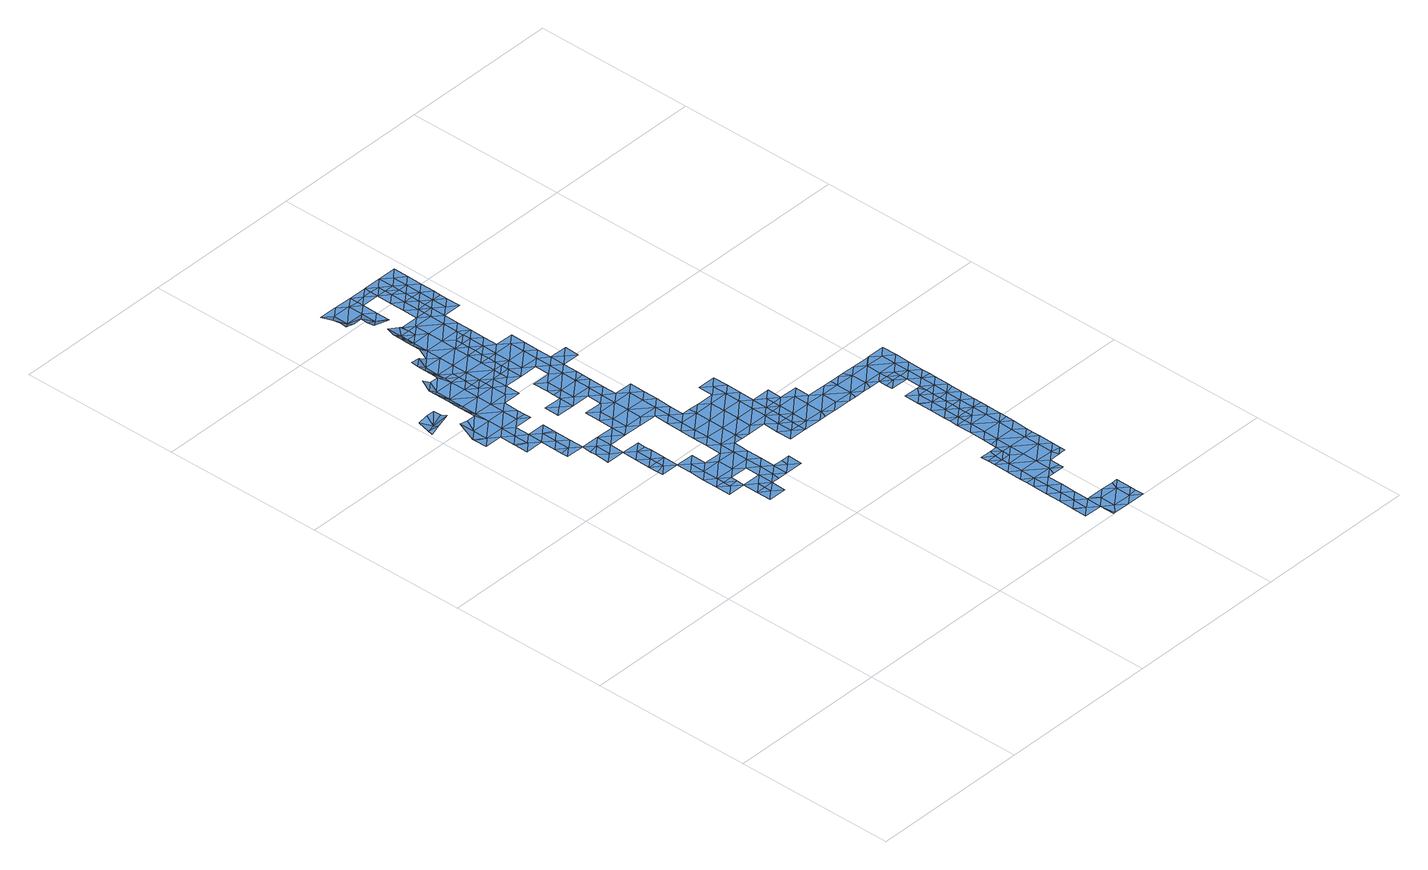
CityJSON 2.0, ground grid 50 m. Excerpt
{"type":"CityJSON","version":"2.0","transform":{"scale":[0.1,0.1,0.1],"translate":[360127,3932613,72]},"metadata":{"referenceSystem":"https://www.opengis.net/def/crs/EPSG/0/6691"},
"CityObjects":{
"waterbody1":{"type":"WaterBody","attributes":{"name":"9","class":"1140","function":"1","WaterBodyRiverFloodingRiskAttribute.description":"5","WaterBodyRiverFloodingRiskAttribute.rankOrg":"1","WaterBodyRiverFloodingRiskAttribute.adminType":"2","WaterBodyRiverFloodingRiskAttribute.scale":"L1"},"geometry":[{"type":"MultiSurface","lod":"1","boundaries":[[[0,1,2]],[[1,3,2]],[[4,5,6]],[[2,4,0]],[[4,2,5]],[[5,2,7]],[[8,7,2]],[[3,8,2]]]}]},
"waterbody2":{"type":"WaterBody","attributes":{"name":"9","class":"1140","function":"1","WaterBodyRiverFloodingRiskAttribute.description":"5","WaterBodyRiverFloodingRiskAttribute.rankOrg":"2","WaterBodyRiverFloodingRiskAttribute.adminType":"2","WaterBodyRiverFloodingRiskAttribute.scale":"L1"},"geometry":[{"type":"MultiSurface","lod":"1","boundaries":[[[9,10,11]],[[12,11,13]],[[14,9,15]],[[9,14,10]],[[12,9,11]],[[12,15,9]]]}]},
"waterbody3":{"type":"WaterBody","attributes":{"name":"9","class":"1140","function":"1","WaterBodyRiverFloodingRiskAttribute.description":"5","WaterBodyRiverFloodingRiskAttribute.rankOrg":"2","WaterBodyRiverFloodingRiskAttribute.adminType":"2","WaterBodyRiverFloodingRiskAttribute.scale":"L1"},"geometry":[{"type":"MultiSurface","lod":"1","boundaries":[[[16,17,18]],[[17,16,19]],[[20,19,16]],[[16,21,22]],[[18,21,16]],[[20,16,22]]]}]},
"waterbody4":{"type":"WaterBody","attributes":{"name":"9","class":"1140","function":"1","WaterBodyRiverFloodingRiskAttribute.description":"5","WaterBodyRiverFloodingRiskAttribute.rankOrg":"1","WaterBodyRiverFloodingRiskAttribute.adminType":"2","WaterBodyRiverFloodingRiskAttribute.scale":"L1"},"geometry":[{"type":"MultiSurface","lod":"1","boundaries":[[[20,23,19]],[[24,25,26]],[[27,23,25]],[[23,28,25]],[[28,23,22]],[[19,23,27]],[[20,22,23]],[[27,25,29]],[[26,25,28]],[[29,25,24]]]}]},
"waterbody5":{"type":"WaterBody","attributes":{"name":"9","class":"1140","function":"1","WaterBodyRiverFloodingRiskAttribute.description":"5","WaterBodyRiverFloodingRiskAttribute.rankOrg":"2","WaterBodyRiverFloodingRiskAttribute.adminType":"2","WaterBodyRiverFloodingRiskAttribute.scale":"L1"},"geometry":[{"type":"MultiSurface","lod":"1","boundaries":[[[30,31,32]],[[33,34,31]],[[31,35,33]],[[31,30,35]],[[34,32,31]]]}]},
"waterbody6":{"type":"WaterBody","attributes":{"name":"9","class":"1140","function":"1","WaterBodyRiverFloodingRiskAttribute.description":"5","WaterBodyRiverFloodingRiskAttribute.rankOrg":"1","WaterBodyRiverFloodingRiskAttribute.adminType":"2","WaterBodyRiverFloodingRiskAttribute.scale":"L1"},"geometry":[{"type":"MultiSurface","lod":"1","boundaries":[[[36,37,38]],[[39,40,41]],[[40,42,41]],[[43,41,42]],[[44,45,46]],[[10,47,45]],[[48,49,50]],[[51,52,53]],[[54,55,56]],[[55,54,57]],[[54,58,57]],[[59,60,61]],[[62,63,64]],[[63,62,65]],[[66,67,68]],[[67,69,68]],[[70,71,72]],[[71,70,73]],[[73,70,74]],[[70,75,74]],[[70,76,75]],[[75,76,77]],[[78,79,80]],[[81,79,78]],[[82,81,83]],[[83,84,82]],[[85,84,83]],[[86,87,84]],[[86,88,87]],[[89,90,91]],[[89,92,90]],[[92,89,93]],[[91,94,93]],[[91,85,94]],[[95,94,85]],[[95,96,94]],[[97,96,95]],[[98,96,97]],[[99,96,98]],[[99,100,96]],[[101,100,99]],[[102,100,101]],[[100,102,103]],[[103,102,104]],[[104,102,105]],[[102,106,105]],[[101,106,102]],[[101,107,106]],[[101,108,107]],[[109,110,58]],[[110,111,58]],[[112,35,113]],[[111,43,42]],[[111,42,57]],[[114,57,42]],[[115,116,114]],[[115,114,117]],[[117,114,118]],[[119,117,118]],[[58,54,120]],[[10,34,47]],[[121,122,123]],[[124,123,122]],[[122,125,126]],[[127,126,128]],[[129,127,130]],[[131,129,132]],[[133,132,134]],[[107,108,135]],[[107,135,106]],[[106,136,105]],[[105,137,104]],[[100,103,138]],[[139,96,100]],[[140,97,95]],[[140,95,83]],[[94,96,139]],[[95,85,83]],[[93,94,139]],[[91,93,89]],[[141,87,88]],[[84,87,82]],[[81,140,83]],[[82,79,81]],[[142,80,79]],[[142,77,80]],[[77,142,75]],[[74,75,143]],[[71,73,144]],[[72,76,70]],[[72,71,145]],[[145,146,72]],[[68,69,147]],[[66,68,148]],[[149,150,151]],[[152,63,65]],[[113,64,112]],[[153,129,131]],[[153,127,129]],[[127,154,126]],[[154,122,126]],[[154,124,122]],[[34,33,47]],[[33,35,47]],[[35,45,47]],[[112,45,35]],[[112,46,45]],[[52,49,61]],[[21,155,51]],[[156,118,40]],[[157,60,59]],[[158,157,59]],[[158,159,157]],[[158,160,159]],[[161,160,158]],[[160,161,162]],[[162,161,163]],[[37,163,161]],[[163,37,36]],[[164,156,40]],[[37,165,38]],[[166,165,37]],[[166,167,165]],[[168,167,166]],[[169,151,150]],[[170,169,150]],[[171,170,150]],[[171,172,170]],[[173,174,175]],[[174,176,175]],[[176,177,175]],[[177,178,162]],[[162,178,148]],[[178,66,148]],[[179,175,177]],[[163,179,177]],[[175,179,173]],[[180,179,36]],[[36,181,180]],[[181,36,170]],[[36,38,170]],[[182,150,149]],[[172,181,170]],[[150,182,171]],[[38,169,170]],[[59,168,166]],[[163,36,179]],[[37,161,166]],[[163,177,162]],[[162,148,160]],[[148,183,160]],[[148,147,183]],[[148,68,147]],[[147,184,183]],[[183,184,145]],[[184,146,145]],[[183,145,159]],[[185,159,145]],[[71,185,145]],[[71,144,185]],[[144,186,185]],[[185,186,157]],[[166,161,158]],[[160,183,159]],[[157,159,185]],[[158,59,166]],[[60,157,186]],[[187,188,189]],[[190,188,187]],[[189,191,187]],[[192,29,193]],[[29,194,193]],[[74,143,195]],[[196,195,143]],[[197,195,196]],[[196,198,197]],[[196,141,198]],[[196,199,141]],[[199,82,141]],[[199,79,82]],[[199,142,79]],[[75,142,199]],[[143,75,199]],[[82,87,141]],[[88,198,141]],[[121,200,201]],[[202,200,121]],[[202,203,200]],[[200,203,193]],[[122,121,125]],[[125,204,126]],[[128,126,204]],[[205,128,204]],[[206,128,205]],[[128,206,130]],[[207,208,209]],[[208,207,210]],[[210,211,208]],[[103,212,138]],[[213,138,212]],[[138,213,139]],[[213,214,139]],[[93,139,214]],[[139,100,138]],[[104,137,215]],[[137,216,215]],[[137,217,216]],[[217,137,218]],[[105,218,137]],[[136,218,105]],[[136,219,218]],[[188,220,189]],[[221,222,223]],[[221,217,224]],[[217,225,226]],[[225,217,221]],[[223,225,221]],[[227,109,228]],[[228,229,215]],[[109,229,228]],[[229,120,230]],[[58,120,229]],[[231,56,208]],[[232,56,231]],[[120,54,232]],[[233,234,55]],[[235,236,237]],[[236,238,237]],[[239,240,241]],[[241,240,133]],[[209,241,133]],[[241,209,242]],[[242,209,56]],[[55,242,56]],[[164,39,243]],[[40,114,42]],[[40,118,114]],[[39,164,40]],[[227,228,216]],[[58,229,109]],[[58,111,57]],[[232,54,56]],[[237,241,242]],[[242,234,237]],[[133,134,209]],[[239,241,238]],[[237,238,241]],[[237,234,235]],[[242,55,234]],[[221,224,244]],[[219,224,218]],[[224,217,218]],[[226,216,217]],[[215,216,228]],[[232,230,120]],[[211,231,208]],[[209,208,56]],[[207,209,134]],[[130,207,134]],[[129,130,134]],[[134,132,129]],[[127,128,130]],[[194,201,200]],[[201,194,245]],[[194,197,245]],[[198,201,245]],[[198,245,197]],[[196,143,199]],[[193,194,200]],[[203,192,193]],[[21,51,53]],[[246,15,50]],[[50,15,12]],[[12,13,50]],[[13,48,50]],[[13,44,48]],[[247,44,46]],[[48,44,247]],[[49,48,248]],[[50,49,249]],[[61,49,248]],[[248,48,247]],[[152,250,63]],[[46,251,247]],[[114,252,57]],[[116,252,114]],[[119,253,254]],[[253,119,118]],[[250,64,63]],[[46,112,250]],[[64,250,112]],[[46,250,251]],[[255,247,251]],[[247,255,248]],[[168,248,255]],[[59,248,168]],[[59,61,248]],[[52,249,49]],[[51,249,52]],[[51,155,249]],[[253,118,156]],[[244,256,257]],[[219,258,224]],[[224,258,244]],[[191,189,256]],[[256,189,257]],[[220,257,189]],[[259,222,257]],[[257,222,221]],[[260,261,252]],[[261,55,252]],[[261,233,55]],[[257,220,259]],[[221,244,257]],[[57,252,55]],[[260,252,116]],[[155,246,249]],[[249,246,50]]]}]},
"waterbody7":{"type":"WaterBody","attributes":{"name":"9","class":"1140","function":"1","WaterBodyRiverFloodingRiskAttribute.description":"5","WaterBodyRiverFloodingRiskAttribute.rankOrg":"1","WaterBodyRiverFloodingRiskAttribute.adminType":"2","WaterBodyRiverFloodingRiskAttribute.scale":"L1"},"geometry":[{"type":"MultiSurface","lod":"1","boundaries":[[[262,263,264]],[[265,266,264]],[[267,265,268]],[[265,264,268]],[[264,263,269]],[[269,268,264]],[[266,262,264]],[[263,262,270]]]}]},
"waterbody8":{"type":"WaterBody","attributes":{"name":"9","class":"1140","function":"1","WaterBodyRiverFloodingRiskAttribute.description":"5","WaterBodyRiverFloodingRiskAttribute.rankOrg":"2","WaterBodyRiverFloodingRiskAttribute.adminType":"2","WaterBodyRiverFloodingRiskAttribute.scale":"L1"},"geometry":[{"type":"MultiSurface","lod":"1","boundaries":[[[271,272,273]],[[274,275,276]],[[274,273,275]],[[272,275,273]],[[272,277,275]],[[272,278,277]],[[279,278,272]],[[280,279,272]],[[276,275,277]],[[276,277,281]],[[282,283,284]],[[278,284,285]],[[277,286,281]],[[286,277,287]],[[278,285,287]],[[288,284,283]],[[277,278,287]],[[282,284,279]],[[280,272,289]],[[284,278,279]],[[272,271,289]],[[290,284,288]],[[290,285,284]]]}]},
"waterbody9":{"type":"WaterBody","attributes":{"name":"9","class":"1140","function":"1","WaterBodyRiverFloodingRiskAttribute.description":"5","WaterBodyRiverFloodingRiskAttribute.rankOrg":"2","WaterBodyRiverFloodingRiskAttribute.adminType":"2","WaterBodyRiverFloodingRiskAttribute.scale":"L1"},"geometry":[{"type":"MultiSurface","lod":"1","boundaries":[[[190,291,292]],[[259,220,293]],[[293,294,295]],[[216,226,227]],[[227,226,296]],[[296,295,294]],[[297,298,299]],[[300,298,297]],[[301,302,303]],[[302,301,304]],[[304,305,306]],[[298,306,305]],[[307,306,298]],[[294,293,308]],[[43,111,309]],[[188,190,292]],[[292,220,188]],[[310,311,312]],[[313,312,311]],[[314,315,316]],[[315,317,316]],[[318,317,315]],[[303,302,319]],[[306,302,304]],[[298,305,299]],[[306,320,302]],[[320,321,302]],[[312,322,310]],[[270,313,311]],[[292,291,323]],[[220,292,293]],[[324,314,323]],[[316,325,314]],[[187,191,326]],[[266,313,262]],[[313,270,262]],[[326,191,327]],[[328,329,330]],[[298,300,307]],[[41,43,309]],[[328,330,322]],[[322,330,331]],[[332,322,331]],[[332,331,333]],[[302,321,319]],[[334,319,321]],[[334,333,319]],[[319,333,331]],[[335,319,331]],[[303,319,335]],[[295,225,223]],[[223,222,295]],[[222,293,295]],[[326,291,190]],[[292,308,293]],[[292,325,308]],[[323,325,292]],[[314,325,323]],[[336,156,164]],[[294,243,39]],[[243,294,308]],[[39,41,294]],[[294,41,309]],[[309,296,294]],[[259,293,222]],[[296,309,109]],[[110,109,309]],[[110,309,111]],[[296,109,227]],[[225,295,296]],[[226,225,296]],[[331,337,335]],[[337,331,338]],[[338,331,330]],[[328,322,312]],[[330,329,338]],[[326,190,187]],[[339,340,341]],[[301,342,304]],[[305,304,342]],[[343,243,308]],[[164,243,343]],[[312,313,344]],[[345,344,313]],[[344,345,291]],[[345,323,291]],[[341,323,345]],[[340,323,341]],[[340,324,323]],[[344,328,312]],[[345,313,266]],[[291,326,344]],[[345,266,341]],[[317,346,316]],[[265,341,266]],[[339,341,267]],[[265,267,341]],[[308,325,343]],[[316,343,325]],[[346,343,316]],[[336,343,346]],[[336,164,343]],[[344,327,328]],[[326,327,344]]]}]},
"waterbody10":{"type":"WaterBody","attributes":{"name":"9","class":"1140","function":"1","WaterBodyRiverFloodingRiskAttribute.description":"5","WaterBodyRiverFloodingRiskAttribute.rankOrg":"1","WaterBodyRiverFloodingRiskAttribute.adminType":"2","WaterBodyRiverFloodingRiskAttribute.scale":"L1"},"geometry":[{"type":"MultiSurface","lod":"1","boundaries":[[[297,347,300]],[[299,347,297]],[[287,300,347]],[[287,347,348]],[[348,347,281]],[[347,299,281]]]}]},
"waterbody11":{"type":"WaterBody","attributes":{"name":"9","class":"1140","function":"1","WaterBodyRiverFloodingRiskAttribute.description":"5","WaterBodyRiverFloodingRiskAttribute.rankOrg":"1","WaterBodyRiverFloodingRiskAttribute.adminType":"2","WaterBodyRiverFloodingRiskAttribute.scale":"L1"},"geometry":[{"type":"MultiSurface","lod":"1","boundaries":[[[349,321,350]],[[334,321,349]],[[351,333,349]],[[349,352,351]],[[352,349,353]],[[352,311,351]],[[351,311,310]],[[310,322,351]],[[332,333,351]],[[322,332,351]],[[307,320,306]],[[320,307,350]],[[353,349,350]],[[307,300,350]],[[300,353,350]],[[320,350,321]],[[334,349,333]]]}]},
"waterbody12":{"type":"WaterBody","attributes":{"name":"9","class":"1140","function":"1","WaterBodyRiverFloodingRiskAttribute.description":"5","WaterBodyRiverFloodingRiskAttribute.rankOrg":"2","WaterBodyRiverFloodingRiskAttribute.adminType":"2","WaterBodyRiverFloodingRiskAttribute.scale":"L1"},"geometry":[{"type":"MultiSurface","lod":"1","boundaries":[[[354,355,356]],[[357,354,356]],[[358,359,360]],[[360,359,361]],[[362,363,364]],[[364,363,365]],[[364,365,366]],[[365,367,366]],[[367,365,368]],[[369,370,371]],[[370,369,372]],[[372,369,373]],[[369,367,373]],[[372,373,374]],[[372,374,375]],[[370,372,376]],[[370,377,371]],[[378,377,370]],[[364,366,379]],[[364,379,380]],[[380,379,381]],[[380,381,360]],[[360,381,382]],[[371,383,369]],[[369,383,367]],[[380,362,364]],[[380,361,362]],[[363,384,365]],[[360,361,380]],[[182,149,385]],[[386,387,388]],[[389,388,390]],[[391,389,392]],[[385,171,182]],[[391,181,172]],[[393,394,395]],[[396,397,398]],[[181,391,399]],[[399,391,392]],[[399,392,174]],[[392,400,174]],[[401,400,392]],[[402,401,390]],[[389,390,401]],[[403,404,405]],[[405,404,406]],[[407,405,406]],[[405,407,408]],[[406,409,407]],[[410,409,406]],[[394,411,412]],[[413,394,414]],[[395,394,413]],[[402,415,416]],[[416,415,417]],[[417,418,419]],[[389,401,392]],[[399,174,173]],[[179,180,399]],[[173,179,399]],[[420,421,422]],[[393,423,394]],[[424,368,384]],[[425,419,418]],[[426,395,427]],[[406,427,395]],[[427,406,404]],[[428,429,430]],[[425,421,420]],[[421,425,418]],[[428,421,418]],[[431,388,387]],[[149,386,385]],[[385,386,388]],[[385,388,389]],[[385,389,391]],[[385,391,171]],[[172,171,391]],[[355,432,433]],[[434,432,355]],[[432,434,435]],[[435,434,436]],[[437,438,439]],[[440,441,437]],[[442,440,437]],[[443,442,437]],[[180,181,399]],[[444,445,446]],[[447,446,445]],[[398,397,422]],[[421,398,422]],[[417,415,418]],[[428,430,448]],[[449,403,405]],[[406,395,410]],[[413,410,395]],[[426,393,395]],[[423,411,394]],[[450,412,411]],[[434,355,354]],[[437,441,438]],[[451,443,452]],[[453,443,451]],[[453,454,443]],[[444,446,453]],[[446,454,453]],[[454,442,443]],[[455,456,457]],[[458,382,381]],[[378,370,459]],[[370,376,459]],[[375,376,372]],[[374,373,460]],[[373,367,368]],[[368,365,384]],[[390,415,402]],[[461,462,382]],[[461,382,463]],[[458,463,382]],[[464,459,376]],[[465,464,376]],[[465,376,375]],[[388,466,390]],[[467,468,355]],[[356,355,468]],[[469,354,357]],[[469,434,354]],[[470,469,357]],[[360,382,471]],[[358,360,471]],[[408,472,405]],[[396,472,408]],[[398,472,396]],[[472,398,421]],[[472,421,473]],[[472,473,449]],[[474,449,473]],[[474,473,448]],[[414,394,475]],[[412,475,394]],[[428,476,429]],[[429,476,477]],[[428,418,476]],[[476,418,415]],[[390,476,415]],[[476,390,466]],[[476,466,478]],[[466,431,478]],[[431,466,388]],[[450,479,412]],[[480,412,479]],[[480,481,412]],[[412,481,475]],[[482,483,480]],[[432,482,480]],[[433,432,480]],[[436,434,484]],[[439,484,434]],[[439,438,484]],[[443,437,469]],[[443,469,452]],[[473,421,428]],[[448,473,428]],[[480,479,485]],[[481,480,483]],[[485,433,480]],[[355,433,467]],[[435,482,432]],[[469,439,434]],[[469,437,439]],[[469,470,452]],[[447,358,471]],[[471,382,486]],[[487,440,442]],[[472,449,405]],[[462,486,382]],[[477,476,478]],[[446,447,471]],[[446,471,486]],[[446,486,454]],[[454,486,442]],[[486,488,442]],[[442,488,487]],[[487,488,455]],[[455,488,456]],[[462,456,488]],[[368,489,373]],[[489,368,424]],[[486,462,488]]]}]},
"waterbody13":{"type":"WaterBody","attributes":{"name":"9","class":"1140","function":"1","WaterBodyRiverFloodingRiskAttribute.description":"5","WaterBodyRiverFloodingRiskAttribute.rankOrg":"1","WaterBodyRiverFloodingRiskAttribute.adminType":"2","WaterBodyRiverFloodingRiskAttribute.scale":"L1"},"geometry":[{"type":"MultiSurface","lod":"1","boundaries":[[[444,451,490]],[[490,491,444]],[[491,445,444]],[[452,492,451]],[[492,490,451]],[[490,492,493]],[[491,490,493]],[[444,453,451]]]}]},
"waterbody14":{"type":"WaterBody","attributes":{"name":"9","class":"1140","function":"1","WaterBodyRiverFloodingRiskAttribute.description":"5","WaterBodyRiverFloodingRiskAttribute.rankOrg":"1","WaterBodyRiverFloodingRiskAttribute.adminType":"2","WaterBodyRiverFloodingRiskAttribute.scale":"L1"},"geometry":[{"type":"MultiSurface","lod":"1","boundaries":[[[494,495,496]],[[495,411,496]],[[496,497,498]],[[450,411,495]],[[499,426,427]],[[426,499,497]],[[423,496,411]],[[497,393,426]],[[500,497,499]],[[501,496,498]],[[497,496,393]],[[500,498,497]],[[496,501,494]],[[495,494,502]],[[423,393,496]],[[433,485,503]],[[450,495,479]],[[485,479,503]],[[479,495,503]],[[502,503,495]],[[468,503,504]],[[468,467,503]],[[467,433,503]],[[502,504,503]]]}]},
"waterbody15":{"type":"WaterBody","attributes":{"name":"9","class":"1140","function":"1","WaterBodyRiverFloodingRiskAttribute.description":"5","WaterBodyRiverFloodingRiskAttribute.rankOrg":"1","WaterBodyRiverFloodingRiskAttribute.adminType":"2","WaterBodyRiverFloodingRiskAttribute.scale":"L1"},"geometry":[{"type":"MultiSurface","lod":"1","boundaries":[[[449,474,403]],[[448,505,506]],[[404,403,506]],[[506,505,507]],[[506,507,404]],[[474,506,403]],[[474,448,506]]]}]}
},
"vertices":[
[63,1541,42],[63,1564,32],[35,1565,12],[63,1588,32],[32,1542,26],[6,1555,16],[6,1542,12],[7,1588,26],[35,1588,33],
[363,820,9],[391,797,9],[392,822,9],[364,843,9],[392,843,9],[335,797,9],[335,844,9],
[309,1006,10],[281,1000,10],[281,983,10],[281,1029,10],[310,1029,10],[337,982,10],[338,1028,10],
[310,1052,10],[340,1121,10],[311,1098,10],[339,1097,10],[282,1076,10],[339,1075,10],[283,1122,10],
[446,703,9],[418,727,9],[390,704,9],[419,750,9],[390,750,9],[447,749,9],
[649,954,9],[592,955,9],[620,932,9],[235,1654,12],[206,1655,12],[234,1631,12],[206,1608,12],[234,1608,12],[449,842,9],[448,796,9],[477,818,9],[419,773,9],[421,865,9],[421,912,9],[364,866,9],[365,959,10],[393,935,9],[394,981,10],[204,1516,12],[147,1517,12],[203,1470,12],[205,1562,12],[261,1561,12],[479,957,10],[451,981,10],[450,934,9],[560,748,8],[533,771,8],[504,749,8],[561,794,8],[680,1116,9],[680,1162,9],[652,1139,9],[624,1163,9],[482,1142,10],[481,1096,10],[510,1118,10],[453,1119,10],[454,1165,11],[482,1188,12],[510,1164,11],[511,1211,12],[513,1303,12],[484,1280,12],[512,1257,12],[456,1304,12],[427,1281,12],[428,1328,12],[399,1305,12],[400,1351,12],[342,1306,12],[370,1282,12],[342,1260,12],[315,1376,12],[287,1353,12],[343,1352,12],[287,1399,12],[344,1398,12],[372,1375,12],[429,1374,12],[429,1420,12],[457,1396,12],[458,1421,12],[458,1443,12],[430,1466,12],[459,1489,12],[431,1512,12],[402,1490,12],[403,1536,12],[431,1559,12],[459,1535,12],[487,1512,12],[515,1488,12],[290,1584,12],[262,1584,12],[233,1585,12],[476,772,9],[473,749,8],[149,1609,12],[121,1610,32],[120,1587,32],[121,1633,32],[150,1656,12],[121,1656,32],[261,1515,12],[228,1215,12],[200,1239,12],[171,1216,12],[171,1237,12],[228,1261,12],[200,1285,12],[172,1308,12],[201,1331,12],[145,1332,12],[173,1355,12],[116,1349,12],[117,1356,12],[117,1402,12],[145,1378,12],[516,1534,12],[460,1581,12],[375,1560,12],[373,1467,12],[373,1421,12],[457,1350,12],[370,1236,12],[483,1234,12],[426,1189,12],[452,1073,10],[538,1095,9],[535,1118,10],[623,1116,9],[651,1093,9],[675,838,8],[647,862,8],[619,839,8],[537,794,8],[116,1309,12],[172,1262,12],[337,936,10],[178,1678,31],[479,1003,10],[536,1002,9],[537,1048,9],[594,1048,9],[593,1001,9],[650,1047,9],[649,1001,9],[207,1678,12],[563,933,9],[535,956,9],[536,933,9],[507,933,10],[619,885,8],[648,908,8],[676,885,8],[676,908,8],[706,977,9],[734,976,9],[706,1000,9],[735,1022,9],[678,1023,9],[679,1069,9],[677,977,9],[677,954,9],[677,931,8],[676,861,8],[594,1094,9],[566,1117,9],[480,1049,10],[451,1027,10],[378,1768,12],[349,1745,12],[378,1744,12],[350,1768,12],[406,1767,12],[226,1123,10],[255,1145,10],[284,1168,11],[397,1166,12],[369,1190,12],[340,1167,12],[341,1213,12],[426,1235,12],[256,1192,12],[284,1214,12],[227,1187,11],[227,1169,11],[229,1308,12],[229,1317,12],[230,1354,12],[174,1401,12],[203,1424,12],[146,1424,12],[231,1400,12],[231,1421,12],[345,1491,12],[345,1444,12],[344,1421,12],[346,1537,12],[347,1583,12],[376,1606,12],[432,1605,12],[461,1628,12],[349,1722,12],[376,1652,12],[348,1676,12],[348,1652,12],[433,1651,12],[348,1629,12],[347,1606,12],[319,1584,12],[318,1560,12],[289,1538,12],[289,1492,12],[231,1446,12],[232,1492,12],[119,1517,33],[119,1494,33],[90,1495,33],[62,1495,39],[90,1472,12],[61,1449,12],[61,1442,12],[61,1403,12],[89,1425,12],[147,1471,12],[235,1677,12],[405,1675,12],[312,1191,12],[336,890,9],[477,865,9],[478,911,9],[365,913,9],[505,795,8],[505,841,9],[148,1563,12],[150,1679,31],[122,1679,51],[506,887,9],[406,1721,12],[377,1698,12],[462,1674,12],[349,1699,12],[120,1564,32],[119,1540,33],
[295,1884,12],[286,1908,17],[267,1885,12],[266,1862,12],[295,1861,12],[238,1862,32],[238,1885,32],[239,1908,39],[295,1907,12],
[184,2025,30],[212,2024,12],[184,2048,26],[185,2094,12],[213,2071,12],[241,2093,12],[269,2070,12],[269,2023,12],[240,2001,23],[212,2001,23],[298,2092,12],[240,1978,23],[239,1955,27],[268,1977,12],[297,2000,12],[298,2065,12],[297,2046,12],[296,1954,12],[183,2002,30],[296,1957,12],
[322,1791,12],[321,1745,12],[320,1699,12],[263,1654,12],[320,1653,12],[319,1607,12],[354,2070,12],[383,2068,12],[355,2091,12],[354,2045,12],[467,2043,12],[439,2021,12],[467,1997,12],[439,2067,12],[411,2091,12],[411,2044,12],[382,2045,12],[264,1700,12],[262,1608,12],[380,1906,12],[352,1907,12],[380,1883,12],[323,1884,12],[236,1770,12],[208,1770,31],[208,1747,12],[179,1748,32],[180,1771,33],[438,1975,12],[410,2021,12],[410,1998,12],[409,1906,12],[265,1792,12],[237,1793,31],[264,1746,12],[378,1791,12],[407,1813,12],[408,1859,12],[465,1859,12],[437,1882,12],[437,1928,12],[409,1929,12],[409,1952,12],[410,1975,12],[466,1951,12],[179,1701,31],[466,1927,12],[465,1905,12],[237,1839,31],[237,1816,31],[266,1839,12],[468,2090,12],[207,1701,12],[379,1837,12],[322,1838,12],[179,1724,31],
[326,2069,12],[298,2066,12],
[381,1975,12],[382,2022,12],[381,1929,12],[353,1953,12],[353,1999,12],
[982,487,7],[982,533,7],[954,510,7],[953,464,7],[893,280,6],[893,259,6],[921,257,6],[893,234,6],[892,188,6],[891,142,6],[920,164,6],[919,118,6],[948,141,6],[947,94,6],[918,72,6],[975,71,6],[1032,70,6],[1004,94,6],[974,25,6],[946,48,6],[951,2,6],[1002,1,6],[1031,24,6],[1041,93,6],[1060,93,6],[949,187,6],[921,210,6],[949,233,6],[978,256,6],[958,94,6],[890,95,6],[704,861,8],[732,837,8],[752,837,7],[761,860,8],[761,906,8],[818,905,7],[705,907,8],[762,953,9],[1013,694,7],[1041,671,7],[1042,717,7],[1073,878,7],[1073,925,7],[1045,902,7],[705,953,9],[791,975,9],[790,929,8],[847,928,7],[1015,810,7],[1015,787,7],[1043,809,7],[1043,763,7],[1071,786,7],[1072,832,7],[1071,759,7],[1071,740,7],[1012,648,7],[1040,625,7],[1070,693,7],[1070,679,7],[875,905,7],[874,928,7],[903,927,7],[931,904,7],[920,927,7],[1016,925,7],[988,903,7],[1017,925,7],[1013,671,7],[890,94,6],[960,926,7],[1014,717,7],[1014,741,7],[931,857,7],[902,835,7],[923,834,7],[789,837,7],[1039,532,7],[1011,556,7],[1038,486,7],[1067,509,7],[1067,487,7],[1037,393,6],[1065,416,6],[1037,440,6],[1065,370,6],[1065,394,6],[1036,347,6],[980,394,6],[923,372,6],[895,373,6],[923,349,6],[894,326,6],[959,834,7],[1015,833,7],[1012,625,7],[952,395,6],[952,418,6],[951,372,6],[979,348,6],[1064,295,6],[1041,278,6],[1063,278,6],[969,233,6],[1060,46,6],[946,2,6],[1006,246,6],[1007,278,6],[1006,232,6],[1059,28,6],[1059,0,6],[817,859,7],[983,556,7],[954,557,7],[981,441,6],[952,436,7],[922,303,6],[1044,856,7],[987,857,7],[987,833,7],[1069,647,7],[874,858,7],[868,835,7],[845,836,7],[1012,602,7],[1040,578,7],[1068,601,7],[1068,555,7],[1068,576,7],[1066,462,7],[1011,579,7],[979,302,6],[1064,324,6],[1035,301,6],[890,49,6],
[923,395,6],[895,395,6],[931,418,6],[895,419,6],
[956,649,7],[984,625,7],[984,672,7],[985,718,7],[956,695,7],[1005,741,7],[957,741,7],[956,691,7],[955,603,7],[983,579,7],[955,583,7],
[958,809,7],[987,810,7],[958,788,7]
]}
